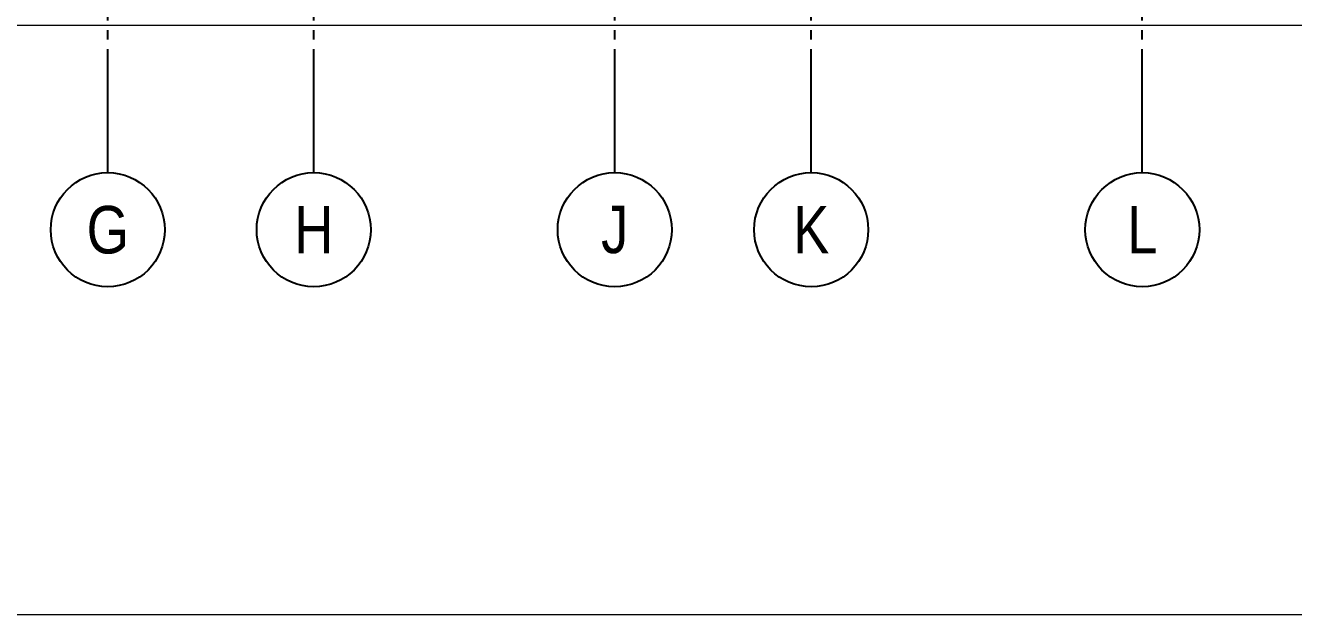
# Model space of a CAD drawing. Header units: millimetres. Extents: x -3819597 to -2591384, y 582389 to 820195.
# Drawn here: x -3380324 to -3340299, y 582389 to 600981 of the extents above; entities that cross this region are included whole.
import ezdxf
from ezdxf.enums import TextEntityAlignment as Align

# ---------------------------------------------------------------- set-up
doc = ezdxf.new("R2010")
doc.units = ezdxf.units.MM
doc.header["$MEASUREMENT"] = 0
doc.linetypes.add('CHG_XX_Luoi truc$0$MB_Luoi truc$0$Center101', pattern=[13, 10, -1, 1, -1])
doc.layers.get('Defpoints').update_dxf_attribs({"color": 10, "lineweight": 0})
for name, color, linetype, lineweight in [('CHG_XX_Cot_Ham 2$0$NS-Pier-H2', 150, 'Continuous', 13), ('CHG_XX_Damsan_Ham 2$0$CHG_XX_Damsan_Ham 2$0$DBAO', 3, 'Continuous', 13), ('CHG_XX_Damsan_Ham 2$0$HATCH', 57, 'Continuous', 9)]:
    doc.layers.add(name, color=color, linetype=linetype, lineweight=lineweight)
for name, color, linetype in [('CHG_XX_Luoi truc$0$Grid', 34, 'Continuous'), ('CHG_XX_Luoi truc$0$Grid Line', 8, 'CHG_XX_Luoi truc$0$MB_Luoi truc$0$Center101'), ('dim', 51, 'Continuous')]:
    doc.layers.add(name, color=color, linetype=linetype)
doc.styles.add('CHG_XX_Luoi truc$0$MB_Luoi truc$0$Grid A-F$0$VNI-HelveCB', font='VHELVCB_0.TTF')

# ---------------------------------------------------------------- blocks, each defined once
blk = doc.blocks.new('*U1029')
at = {"layer": 'CHG_XX_Luoi truc$0$Grid', "lineweight": -2}
blk.add_line((0, -3), (0, 0), dxfattribs=at)
blk.add_circle((0, -9), 6, dxfattribs=at)
at = {"layer": 'CHG_XX_Luoi truc$0$Grid Line'}
blk.add_line((0, 0), (0, 608), dxfattribs=at)
at = {"layer": 'CHG_XX_Luoi truc$0$Grid', "lineweight": -2, "style": 'CHG_XX_Luoi truc$0$MB_Luoi truc$0$Grid A-F$0$VNI-HelveCB'}
for tag, p in [('GRIDSUB', (0, 617)), ('GRID', (0, -9))]:
    blk.add_attdef(tag, text='', height=5, dxfattribs=at).set_placement(p, align=Align.MIDDLE)
blk = doc.blocks.new('*U1034')
at = {"layer": 'CHG_XX_Luoi truc$0$Grid', "lineweight": -2}
blk.add_line((0, -3), (0, 0), dxfattribs=at)
blk.add_circle((0, -9), 6, dxfattribs=at)
at = {"layer": 'CHG_XX_Luoi truc$0$Grid Line'}
blk.add_line((0, 0), (0, 608), dxfattribs=at)
at = {"layer": 'CHG_XX_Luoi truc$0$Grid', "lineweight": -2, "style": 'CHG_XX_Luoi truc$0$MB_Luoi truc$0$Grid A-F$0$VNI-HelveCB'}
for tag, p in [('GRIDSUB', (0, 617)), ('GRID', (0, -9))]:
    blk.add_attdef(tag, text='', height=5, dxfattribs=at).set_placement(p, align=Align.MIDDLE)
blk = doc.blocks.new('CHG_XX_Luoi truc')
at = {"layer": 'CHG_XX_Luoi truc$0$Grid'}
ref = blk.add_blockref('*U1029', (54650, -12747), dxfattribs=dict(at, xscale=300, yscale=300, zscale=300))
ref.add_attrib('GRID', 'G', dxfattribs={"lineweight": -2, "height": 1500, "style": 'CHG_XX_Luoi truc$0$MB_Luoi truc$0$Grid A-F$0$VNI-HelveCB'}).set_placement((54650, -15447), align=Align.MIDDLE)
ref = blk.add_blockref('*U1034', (61150, -12747), dxfattribs=dict(at, xscale=300, yscale=300, zscale=300))
ref.add_attrib('GRID', 'H', dxfattribs={"lineweight": -2, "height": 1500, "style": 'CHG_XX_Luoi truc$0$MB_Luoi truc$0$Grid A-F$0$VNI-HelveCB'}).set_placement((61150, -15447), align=Align.MIDDLE)
ref = blk.add_blockref('*U1029', (70650, -12747), dxfattribs=dict(at, xscale=300, yscale=300, zscale=300))
ref.add_attrib('GRID', 'J', dxfattribs={"lineweight": -2, "height": 1500, "style": 'CHG_XX_Luoi truc$0$MB_Luoi truc$0$Grid A-F$0$VNI-HelveCB'}).set_placement((70650, -15447), align=Align.MIDDLE)
ref = blk.add_blockref('*U1029', (76850, -12747), dxfattribs=dict(at, xscale=300, yscale=300, zscale=300))
ref.add_attrib('GRID', 'K', dxfattribs={"lineweight": -2, "height": 1500, "style": 'CHG_XX_Luoi truc$0$MB_Luoi truc$0$Grid A-F$0$VNI-HelveCB'}).set_placement((76850, -15447), align=Align.MIDDLE)
ref = blk.add_blockref('*U1029', (87300, -12747), dxfattribs=dict(at, xscale=300, yscale=300, zscale=300))
ref.add_attrib('GRID', 'L', dxfattribs={"lineweight": -2, "height": 1500, "style": 'CHG_XX_Luoi truc$0$MB_Luoi truc$0$Grid A-F$0$VNI-HelveCB'}).set_placement((87300, -15447), align=Align.MIDDLE)
blk = doc.blocks.new('CHG_XX_Cot_Ham 2')
at = {"layer": 'CHG_XX_Cot_Ham 2$0$NS-Pier-H2'}
blk.add_line((103575.5, -9000), (32350, -9000), dxfattribs=at)
blk.add_blockref('CHG_XX_Luoi truc', (0, 0), dxfattribs=at)
blk = doc.blocks.new('CHG_XX_Damsan_Ham 2', base_point=(3089256, -609981))
at = {"layer": 'CHG_XX_Damsan_Ham 2$0$CHG_XX_Damsan_Ham 2$0$DBAO'}
blk.add_blockref('CHG_XX_Cot_Ham 2', (0, 0), dxfattribs=at)
at = {"layer": 'CHG_XX_Damsan_Ham 2$0$HATCH'}
blk.add_blockref('CHG_XX_Cot_Ham 2', (0, 0), dxfattribs=at)

msp = doc.modelspace()

# ---------------------------------------------------------------- linework, layer by layer
at = {"layer": 'Defpoints', "color": 4, "ltscale": 1500}
msp.add_lwpolyline([(-3257251.5, 788188.7), (-3503476.5, 788188.7), (-3503476.5, 582388.7), (-3257251.5, 582388.7)], close=True, dxfattribs=at)

# ---------------------------------------------------------------- block references
at = {"layer": 'dim', "ltscale": 1500}
msp.add_blockref('CHG_XX_Damsan_Ham 2', (-343118.3, 0), dxfattribs=at)

doc.saveas('drawing.dxf')
